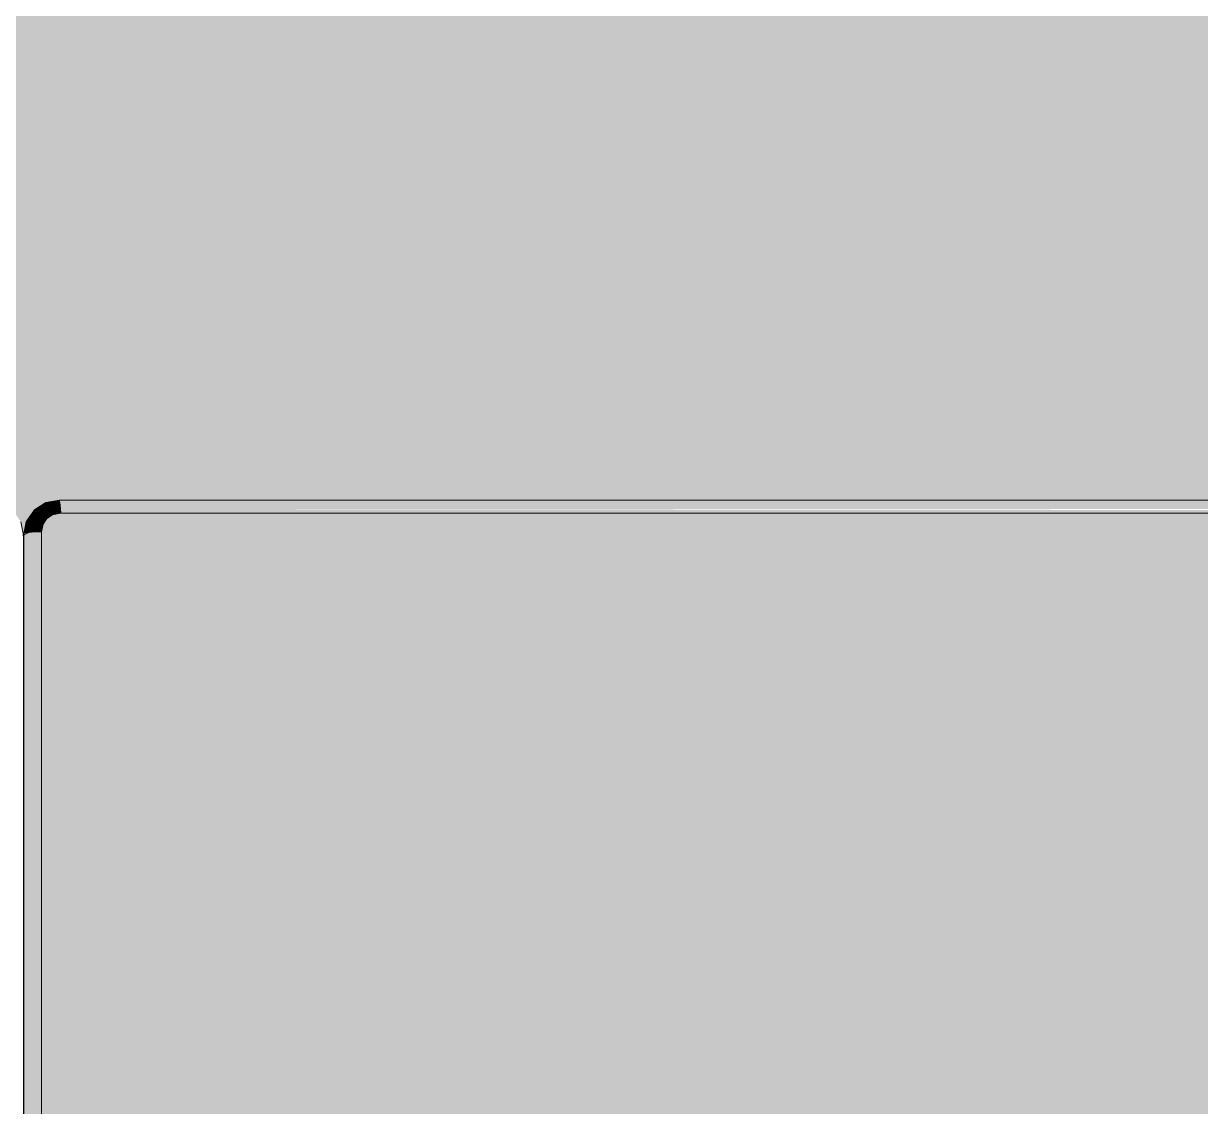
# Model space of a CAD drawing. Header units: centimetres. Extents: x -4381 to 5639, y -3920 to 4826.
# Drawn here: x 78.921 to 79.581, y 32.666 to 33.273 of the extents above; entities that cross this region are included whole.
import ezdxf
from ezdxf.xclip import XClip

# ---------------------------------------------------------------- set-up
doc = ezdxf.new("R2010")
doc.units = ezdxf.units.CM
doc.header["$MEASUREMENT"] = 0
doc.header["$XCLIPFRAME"] = 0
doc.set_wipeout_variables(frame=1)
doc.linetypes.add('Wipeout_Contour', pattern=[100, 0, -100])
for name, color, linetype in [('01- MOBILIER', 7, 'Continuous'), ('Drawing & Figure', 7, 'Continuous'), ('Structural - Bearing', 7, 'Continuous')]:
    doc.layers.add(name, color=color, linetype=linetype)
for name, color, linetype, lineweight in [('01- MOBILIER_Pen_No__101', 252, 'Continuous', 5), ('01- MOBILIER_Pen_No__18', 9, 'Continuous', 5), ('01- MOBILIER_Pen_No__2', 8, 'Continuous', 5), ('01- MOBILIER_Pen_No__7', 7, 'Continuous', 5)]:
    doc.layers.add(name, color=color, linetype=linetype, lineweight=lineweight)
for name, color, linetype, lineweight, true_color in [('01- MOBILIER_Pen_No__102', 7, 'Continuous', 5, 0xcccccc), ('01- MOBILIER_Pen_No__119', 7, 'Continuous', 5, 0xdecbcb), ('01- MOBILIER_Pen_No__186', 7, 'Continuous', 5, 0xe8e8e8), ('01- MOBILIER_Pen_No__62', 7, 'Continuous', 5, 0xaaaaaa), ('Structural - Bearing_Pen_No__102', 7, 'Continuous', 5, 0xcccccc)]:
    doc.layers.add(name, color=color, linetype=linetype, lineweight=lineweight, true_color=true_color)

# ---------------------------------------------------------------- blocks, each defined once
blk = doc.blocks.new('Drawing_7_7', base_point=(-363.09186, 32.20361))
at = {"color": 254, "linetype": 'Wipeout_Contour', "lineweight": 0, "ltscale": 343.656431}
blk.add_wipeout([(78.94097, 33.00599), (78.94122, 33.00465), (79.70013, 33.00465), (79.70013, 33.00599)], dxfattribs=at).dxf.layer = '01- MOBILIER'
at = {"color": 254, "linetype": 'Wipeout_Contour', "lineweight": 0, "ltscale": 256.199836}
blk.add_wipeout([(78.92093, 32.98633), (78.91941, 32.99372), (78.92059, 32.98697)], dxfattribs=at).dxf.layer = '01- MOBILIER'
at = {"layer": '01- MOBILIER_Pen_No__101', "linetype": 'Continuous', "ltscale": 10}
blk.add_hatch(color=256, dxfattribs=at).paths.add_polyline_path([(78.92093, 32.98633), (78.92278, 32.99426)])
at = {"layer": '01- MOBILIER_Pen_No__119', "linetype": 'Continuous', "ltscale": 10}
blk.add_hatch(color=256, dxfattribs=at).paths.add_polyline_path([(78.92093, 32.98633), (78.91941, 32.99372), (78.92059, 32.98697)])
at = {"layer": '01- MOBILIER_Pen_No__186', "linetype": 'Continuous', "ltscale": 10}
blk.add_hatch(color=256, dxfattribs=at).paths.add_polyline_path([(78.94097, 33.00599), (78.94122, 33.00465), (79.70013, 33.00465), (79.70013, 33.00599)])
at = {"color": 254, "linetype": 'Wipeout_Contour', "lineweight": 0, "ltscale": 342.13289}
blk.add_wipeout([(78.93341, 33.00454), (78.93442, 33.00334), (78.94122, 33.00465), (78.94097, 33.00599)], dxfattribs=at).dxf.layer = '01- MOBILIER'
at = {"color": 254, "linetype": 'Wipeout_Contour', "lineweight": 0, "ltscale": 255.664102}
blk.add_wipeout([(78.92127, 32.98654), (78.92093, 32.59361), (78.92127, 32.5962)], dxfattribs=at).dxf.layer = '01- MOBILIER'
at = {"layer": '01- MOBILIER_Pen_No__101', "linetype": 'Continuous', "ltscale": 10}
blk.add_hatch(color=256, dxfattribs=at).paths.add_polyline_path([(78.92127, 32.98654), (78.92093, 32.59361), (78.92127, 32.5962)])
at = {"layer": '01- MOBILIER_Pen_No__119', "linetype": 'Continuous', "ltscale": 10}
blk.add_hatch(color=256, dxfattribs=at).paths.add_polyline_path([(78.93341, 33.00454), (78.93442, 33.00334), (78.94122, 33.00465), (78.94097, 33.00599)])
at = {"color": 254, "linetype": 'Wipeout_Contour', "lineweight": 0, "ltscale": 342.064771}
blk.add_wipeout([(78.92704, 33.00042), (78.9289, 32.99978), (78.93442, 33.00334), (78.93341, 33.00454)], dxfattribs=at).dxf.layer = '01- MOBILIER'
at = {"color": 254, "linetype": 'Wipeout_Contour', "lineweight": 0, "ltscale": 343.652996}
blk.add_wipeout([(78.94122, 33.00465), (78.94166, 33.00099), (79.70013, 33.00099), (79.70013, 33.00465)], dxfattribs=at).dxf.layer = '01- MOBILIER'
at = {"layer": '01- MOBILIER_Pen_No__18', "linetype": 'Continuous', "ltscale": 10}
blk.add_hatch(color=256, dxfattribs=at).paths.add_polyline_path([(78.92704, 33.00042), (78.9289, 32.99978), (78.93442, 33.00334), (78.93341, 33.00454)])
at = {"layer": '01- MOBILIER_Pen_No__186', "linetype": 'Continuous', "ltscale": 10}
blk.add_hatch(color=256, dxfattribs=at).paths.add_polyline_path([(78.94122, 33.00465), (78.94166, 33.00099), (79.70013, 33.00099), (79.70013, 33.00465)])
at = {"color": 254, "linetype": 'Wipeout_Contour', "lineweight": 0, "ltscale": 342.076725}
blk.add_wipeout([(78.92278, 32.99426), (78.92522, 32.99445), (78.9289, 32.99978), (78.92704, 33.00042)], dxfattribs=at).dxf.layer = '01- MOBILIER'
at = {"color": 254, "linetype": 'Wipeout_Contour', "lineweight": 0, "ltscale": 342.05465}
blk.add_wipeout([(78.93442, 33.00334), (78.93617, 32.99993), (78.94166, 33.00099), (78.94122, 33.00465)], dxfattribs=at).dxf.layer = '01- MOBILIER'
at = {"layer": '01- MOBILIER_Pen_No__101', "linetype": 'Continuous', "ltscale": 10}
blk.add_hatch(color=256, dxfattribs=at).paths.add_polyline_path([(78.92278, 32.99426), (78.92522, 32.99445), (78.9289, 32.99978), (78.92704, 33.00042)])
at = {"layer": '01- MOBILIER_Pen_No__186', "linetype": 'Continuous', "ltscale": 10}
blk.add_hatch(color=256, dxfattribs=at).paths.add_polyline_path([(78.93442, 33.00334), (78.93617, 32.99993), (78.94166, 33.00099), (78.94122, 33.00465)])
at = {"color": 254, "linetype": 'Wipeout_Contour', "lineweight": 0, "ltscale": 341.968345}
blk.add_wipeout([(78.9289, 32.99978), (78.93214, 32.99733), (78.93617, 32.99993), (78.93442, 33.00334)], dxfattribs=at).dxf.layer = '01- MOBILIER'
at = {"color": 254, "linetype": 'Wipeout_Contour', "lineweight": 0, "ltscale": 343.542409}
blk.add_wipeout([(78.94166, 33.00099), (78.94192, 32.99858), (79.69995, 32.99858), (79.70013, 33.00032)], dxfattribs=at).dxf.layer = '01- MOBILIER'
at = {"color": 254, "linetype": 'Wipeout_Contour', "lineweight": 0, "ltscale": 342.173274}
blk.add_wipeout([(78.92127, 32.98697), (78.92386, 32.98788), (78.92522, 32.99445), (78.92278, 32.99426)], dxfattribs=at).dxf.layer = '01- MOBILIER'
at = {"layer": '01- MOBILIER_Pen_No__102', "linetype": 'Continuous', "ltscale": 10}
blk.add_hatch(color=256, dxfattribs=at).paths.add_polyline_path([(78.9289, 32.99978), (78.93214, 32.99733), (78.93617, 32.99993), (78.93442, 33.00334)])
at = {"layer": '01- MOBILIER_Pen_No__119', "linetype": 'Continuous', "ltscale": 10}
blk.add_hatch(color=256, dxfattribs=at).paths.add_polyline_path([(78.94166, 33.00099), (78.94192, 32.99858), (79.69995, 32.99858), (79.70013, 33.00032)])
at = {"layer": '01- MOBILIER_Pen_No__2', "linetype": 'Continuous', "ltscale": 10}
blk.add_hatch(color=256, dxfattribs=at).paths.add_polyline_path([(78.92127, 32.98697), (78.92386, 32.98788), (78.92522, 32.99445), (78.92278, 32.99426)])
at = {"color": 254, "linetype": 'Wipeout_Contour', "lineweight": 0, "ltscale": 342.102629}
blk.add_wipeout([(78.93617, 32.99993), (78.93718, 32.99767), (78.94192, 32.99858), (78.94166, 33.00099)], dxfattribs=at).dxf.layer = '01- MOBILIER'
at = {"color": 254, "linetype": 'Wipeout_Contour', "lineweight": 0, "ltscale": 341.978801}
blk.add_wipeout([(78.92522, 32.99445), (78.92944, 32.99343), (78.93214, 32.99733), (78.9289, 32.99978)], dxfattribs=at).dxf.layer = '01- MOBILIER'
at = {"color": 254, "linetype": 'Wipeout_Contour', "lineweight": 0, "ltscale": 341.865207}
blk.add_wipeout([(78.92386, 32.9877), (78.92127, 32.98654), (78.92127, 32.5962), (78.92386, 32.60068)], dxfattribs=at).dxf.layer = '01- MOBILIER'
at = {"layer": '01- MOBILIER_Pen_No__119', "linetype": 'Continuous', "ltscale": 10}
blk.add_hatch(color=256, dxfattribs=at).paths.add_polyline_path([(78.93617, 32.99993), (78.93718, 32.99767), (78.94192, 32.99858), (78.94166, 33.00099)])
at = {"layer": '01- MOBILIER_Pen_No__18', "linetype": 'Continuous', "ltscale": 10}
blk.add_hatch(color=256, dxfattribs=at).paths.add_polyline_path([(78.92522, 32.99445), (78.92944, 32.99343), (78.93214, 32.99733), (78.9289, 32.99978)])
at = {"layer": '01- MOBILIER_Pen_No__2', "linetype": 'Continuous', "ltscale": 10}
blk.add_hatch(color=256, dxfattribs=at).paths.add_polyline_path([(78.92386, 32.9877), (78.92127, 32.98654), (78.92127, 32.5962), (78.92386, 32.60068)])
at = {"color": 254, "linetype": 'Wipeout_Contour', "lineweight": 0, "ltscale": 427.608273}
blk.add_wipeout([(78.92386, 32.98788), (78.9257, 32.98798), (78.92835, 32.98812), (78.92944, 32.99343), (78.92522, 32.99445)], dxfattribs=at).dxf.layer = '01- MOBILIER'
at = {"layer": '01- MOBILIER_Pen_No__62', "linetype": 'Continuous', "ltscale": 10}
blk.add_hatch(color=256, dxfattribs=at).paths.add_polyline_path([(78.92386, 32.98788), (78.9257, 32.98798), (78.92835, 32.98812), (78.92944, 32.99343), (78.92522, 32.99445)])
at = {"color": 254, "linetype": 'Wipeout_Contour', "lineweight": 0, "ltscale": 342.015921}
blk.add_wipeout([(78.93214, 32.99733), (78.934, 32.99561), (78.93718, 32.99767), (78.93617, 32.99993)], dxfattribs=at).dxf.layer = '01- MOBILIER'
at = {"color": 254, "linetype": 'Wipeout_Contour', "lineweight": 0, "ltscale": 427.699923}
blk.add_wipeout([(78.92386, 32.60068), (78.92835, 32.60327), (78.92835, 32.98812), (78.9257, 32.98798), (78.92386, 32.9877)], dxfattribs=at).dxf.layer = '01- MOBILIER'
at = {"layer": '01- MOBILIER_Pen_No__119', "linetype": 'Continuous', "ltscale": 10}
blk.add_hatch(color=256, dxfattribs=at).paths.add_polyline_path([(78.93214, 32.99733), (78.934, 32.99561), (78.93718, 32.99767), (78.93617, 32.99993)])
at = {"layer": '01- MOBILIER_Pen_No__62', "linetype": 'Continuous', "ltscale": 10}
blk.add_hatch(color=256, dxfattribs=at).paths.add_polyline_path([(78.92386, 32.60068), (78.92835, 32.60327), (78.92835, 32.98812), (78.9257, 32.98798), (78.92386, 32.9877)])
at = {"color": 254, "linetype": 'Wipeout_Contour', "lineweight": 0, "ltscale": 342.024347}
blk.add_wipeout([(78.92944, 32.99343), (78.93188, 32.99254), (78.934, 32.99561), (78.93214, 32.99733)], dxfattribs=at).dxf.layer = '01- MOBILIER'
at = {"layer": '01- MOBILIER_Pen_No__102', "linetype": 'Continuous', "ltscale": 10}
blk.add_hatch(color=256, dxfattribs=at).paths.add_polyline_path([(78.92944, 32.99343), (78.93188, 32.99254), (78.934, 32.99561), (78.93214, 32.99733)])
at = {"color": 254, "linetype": 'Wipeout_Contour', "lineweight": 0, "ltscale": 342.103962}
blk.add_wipeout([(78.92835, 32.98812), (78.93093, 32.98796), (78.93188, 32.99254), (78.92944, 32.99343)], dxfattribs=at).dxf.layer = '01- MOBILIER'
at = {"layer": '01- MOBILIER_Pen_No__102', "linetype": 'Continuous', "ltscale": 10}
blk.add_hatch(color=256, dxfattribs=at).paths.add_polyline_path([(78.92835, 32.98812), (78.93093, 32.98796), (78.93188, 32.99254), (78.92944, 32.99343)])
at = {"color": 254, "linetype": 'Wipeout_Contour', "lineweight": 0, "ltscale": 341.892832}
blk.add_wipeout([(78.92835, 32.98812), (78.92835, 32.60327), (78.93093, 32.60361), (78.93093, 32.98796)], dxfattribs=at).dxf.layer = '01- MOBILIER'
at = {"layer": '01- MOBILIER_Pen_No__18', "linetype": 'Continuous', "ltscale": 10}
blk.add_hatch(color=256, dxfattribs=at).paths.add_polyline_path([(78.92835, 32.98812), (78.92835, 32.60327), (78.93093, 32.60361), (78.93093, 32.98796)])
at = {"color": 254, "linetype": 'Wipeout_Contour', "lineweight": 0, "ltscale": 1374.33811}
blk.add_wipeout([(78.93093, 32.98796), (78.93093, 32.60361), (79.56093, 32.60361), (79.56093, 32.61361), (79.52093, 32.61361), (79.52093, 32.65361), (79.71093, 32.65361), (79.71093, 32.98796), (79.70999, 32.99254), (79.70787, 32.99561), (79.70469, 32.99767), (79.69995, 32.99858), (78.94192, 32.99858), (78.93718, 32.99767), (78.934, 32.99561), (78.93188, 32.99254)], dxfattribs=at).dxf.layer = '01- MOBILIER'
at = {"layer": '01- MOBILIER_Pen_No__102', "linetype": 'Continuous', "ltscale": 10}
blk.add_hatch(color=256, dxfattribs=at).paths.add_polyline_path([(78.93093, 32.98796), (78.93093, 32.60361), (79.56093, 32.60361), (79.56093, 32.61361), (79.52093, 32.61361), (79.52093, 32.65361), (79.71093, 32.65361), (79.71093, 32.98796), (79.70999, 32.99254), (79.70787, 32.99561), (79.70469, 32.99767), (79.69995, 32.99858), (78.94192, 32.99858), (78.93718, 32.99767), (78.934, 32.99561), (78.93188, 32.99254)])
at = {"color": 254, "linetype": 'Wipeout_Contour', "lineweight": 0, "ltscale": 3657.586871}
blk.add_wipeout([(76.51688, 32.80361), (77.11688, 32.80361), (77.11688, 32.20361), (78.16093, 32.20361), (78.15093, 32.28361), (78.14093, 32.28361), (78.13093, 32.28629), (78.12361, 32.29361), (78.12093, 32.30361), (78.12093, 32.76361), (78.12679, 32.77775), (78.14093, 32.78361), (78.20072, 32.78361), (78.15352, 32.95975), (78.15318, 32.96234), (78.15452, 32.96734), (78.15818, 32.971), (78.16059, 32.972), (78.28616, 33.00565), (78.28875, 33.00599), (78.9009, 33.00599), (78.90845, 33.00454), (78.91483, 33.00042), (78.91909, 32.99426), (78.92093, 32.98633), (78.92246, 32.99372), (78.92704, 33.00042), (78.93341, 33.00454), (78.94097, 33.00599), (79.7009, 33.00599), (79.70845, 33.00454), (79.71483, 33.00042), (79.71909, 32.99426), (79.72093, 32.98633), (79.72246, 32.99372), (79.72704, 33.00042), (79.73341, 33.00454), (79.74097, 33.00599), (80.22093, 33.00599), (80.22093, 35.40361), (77.11688, 35.40361), (77.11688, 33.30361), (76.51688, 33.30361)], dxfattribs=at).dxf.layer = 'Structural - Bearing'
at = {"layer": 'Structural - Bearing_Pen_No__102', "linetype": 'Continuous', "ltscale": 10}
blk.add_hatch(color=256, dxfattribs=at).paths.add_polyline_path([(76.51688, 32.80361), (77.11688, 32.80361), (77.11688, 32.20361), (78.16093, 32.20361), (78.15093, 32.28361), (78.14093, 32.28361), (78.13093, 32.28629), (78.12361, 32.29361), (78.12093, 32.30361), (78.12093, 32.76361), (78.12679, 32.77775), (78.14093, 32.78361), (78.20072, 32.78361), (78.15352, 32.95975), (78.15318, 32.96234), (78.15452, 32.96734), (78.15818, 32.971), (78.16059, 32.972), (78.28616, 33.00565), (78.28875, 33.00599), (78.9009, 33.00599), (78.90845, 33.00454), (78.91483, 33.00042), (78.91909, 32.99426), (78.92093, 32.98633), (78.92246, 32.99372), (78.92704, 33.00042), (78.93341, 33.00454), (78.94097, 33.00599), (79.7009, 33.00599), (79.70845, 33.00454), (79.71483, 33.00042), (79.71909, 32.99426), (79.72093, 32.98633), (79.72246, 32.99372), (79.72704, 33.00042), (79.73341, 33.00454), (79.74097, 33.00599), (80.22093, 33.00599), (80.22093, 35.40361), (77.11688, 35.40361), (77.11688, 33.30361), (76.51688, 33.30361)])
at = {"layer": '01- MOBILIER_Pen_No__7', "linetype": 'Continuous', "ltscale": 10}
for p, q in [((78.92704, 33.00042), (78.92278, 32.99426)), ((78.93341, 33.00454), (78.92704, 33.00042)), ((78.94097, 33.00599), (78.93341, 33.00454)), ((79.70013, 33.00599), (78.94097, 33.00599)), ((78.94122, 33.00465), (78.94097, 33.00599)), ((78.94166, 33.00099), (78.94122, 33.00465)), ((78.94192, 32.99858), (78.94166, 33.00099)), ((78.91941, 32.99372), (78.92093, 32.98633)), ((78.92246, 32.99372), (78.92093, 32.98633)), ((78.92278, 32.99426), (78.92246, 32.99372)), ((78.934, 32.99561), (78.93188, 32.99254)), ((78.93718, 32.99766), (78.934, 32.99561)), ((78.94192, 32.99858), (78.93718, 32.99766)), ((79.69995, 32.99858), (78.94192, 32.99858)), ((78.92386, 32.9877), (78.92127, 32.98654)), ((78.9257, 32.98798), (78.92386, 32.9877)), ((78.92835, 32.98812), (78.9257, 32.98798)), ((78.93093, 32.98796), (78.92835, 32.98812)), ((78.93188, 32.99254), (78.93093, 32.98796)), ((78.93093, 32.98796), (78.93093, 32.60361)), ((78.92059, 32.98654), (78.92093, 32.98587)), ((78.92127, 32.98654), (78.92093, 32.98587)), ((78.92093, 32.98633), (78.92093, 32.98587)), ((78.92093, 32.98587), (78.92093, 32.59361))]:
    blk.add_line(p, q, dxfattribs=at)

msp = doc.modelspace()

# ---------------------------------------------------------------- block references
at = {"layer": 'Drawing & Figure', "color": 151, "linetype": 'Continuous', "lineweight": 5, "ltscale": 10, "true_color": 0x80c2ff}
ref = msp.add_blockref('Drawing_7_7', (-363.09186, 32.20361), dxfattribs=at)
XClip(ref).set_block_clipping_path([(51.7463984619, 23.6253966175), (100.4426918859, 45.1170657245)])

doc.saveas('drawing.dxf')
